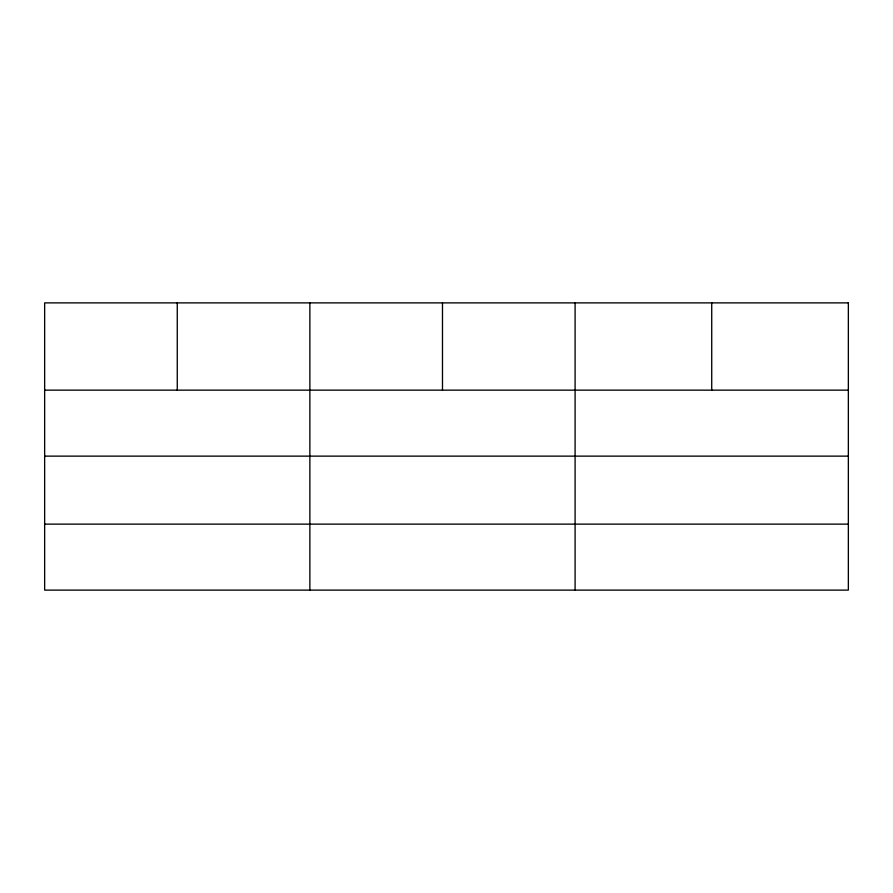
<?xml version="1.0" encoding="UTF-8"?>
<svg xmlns="http://www.w3.org/2000/svg" width="893" height="893" viewBox="0 0 893 893"><rect width="100%" height="100%" fill="white"/><g stroke="black" fill="none" stroke-linecap="round" stroke-linejoin="round"><path stroke-width="1.34" d="M44.65 390.152L848.35 390.152M44.65 456.133L848.35 456.133M44.65 524.135L848.35 524.135M711.721 302.883L711.721 390.152M575.092 302.883L575.092 590.117M442.481 302.883L442.481 390.152M309.871 302.883L309.871 590.117M177.261 302.883L177.261 390.152M848.35 302.883L44.65 302.883L44.65 590.117L848.35 590.117L848.35 302.883"/></g></svg>
